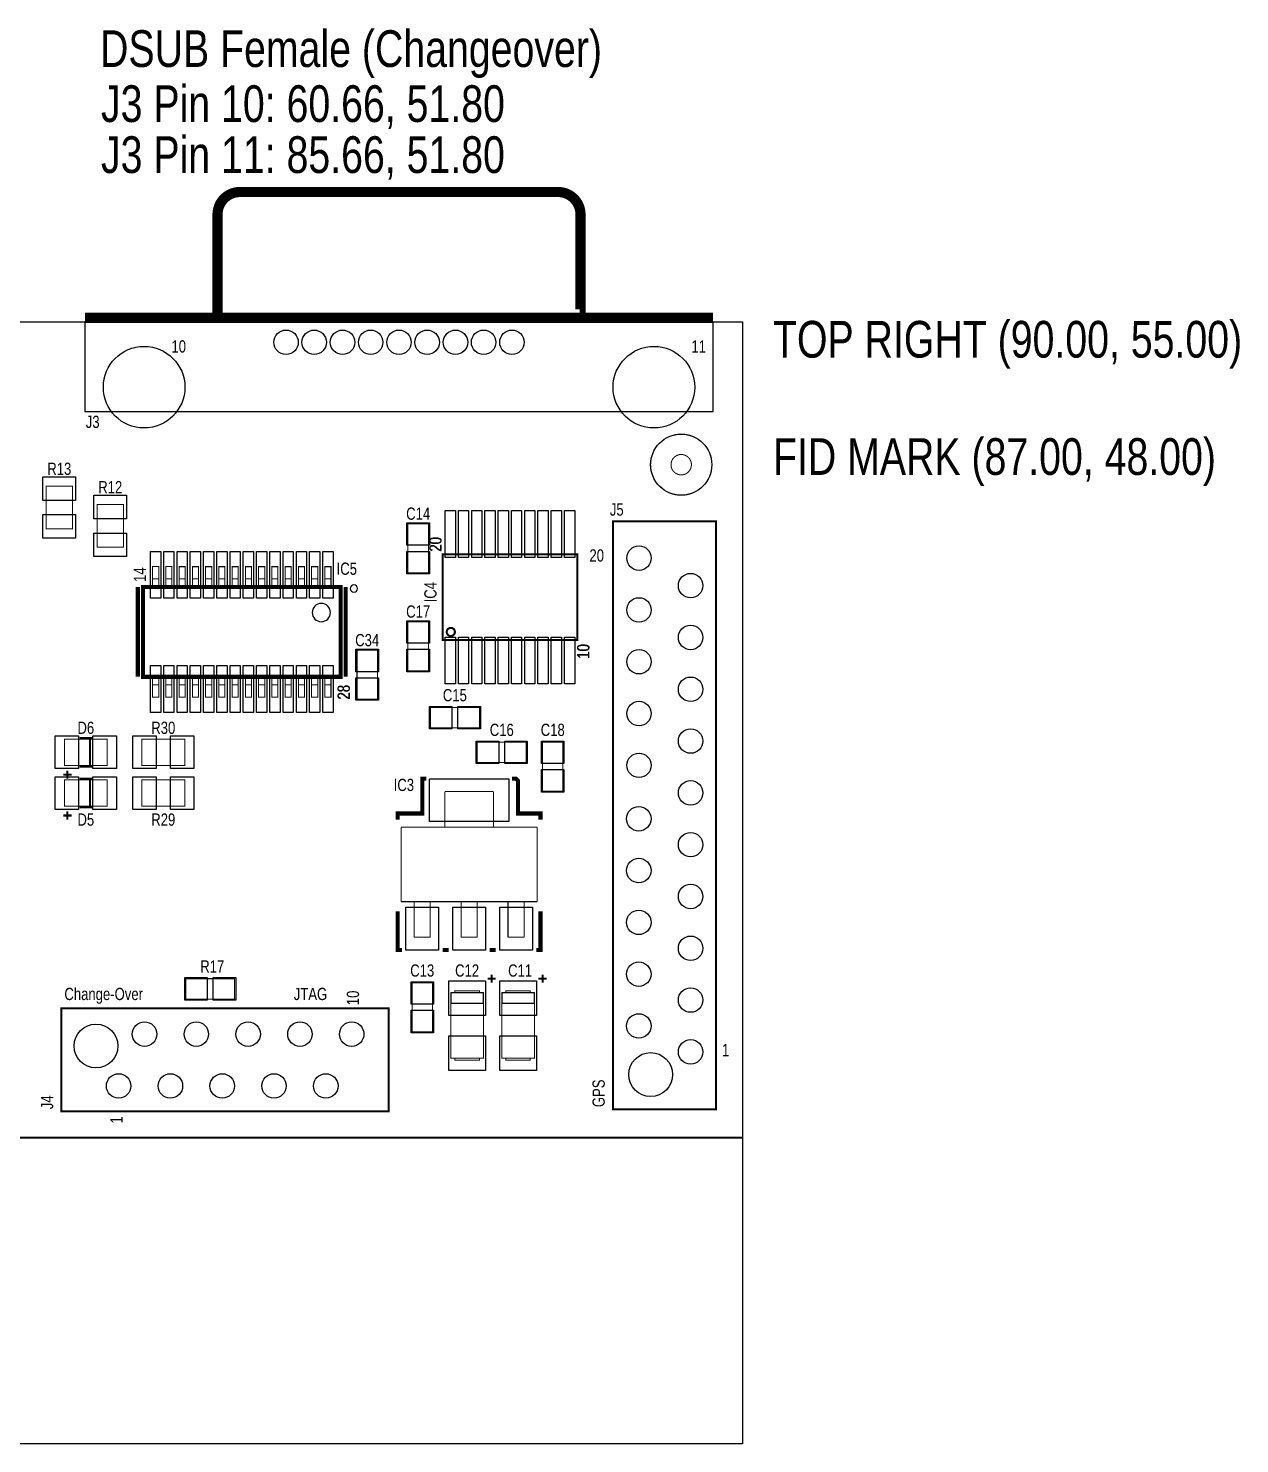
# Model space of a CAD drawing. Extents: x -35 to 114, y -3 to 78.
# Drawn here: x 55 to 114.4, y 0 to 69.4 of the extents above; entities that cross this region are included whole.
import ezdxf
from ezdxf.enums import TextEntityAlignment as Align

# ---------------------------------------------------------------- set-up
doc = ezdxf.new("R2010")
doc.units = 0
for name, color, linetype in [('BOARD_GEOMETRY_ASSEMBLY_NOTES', 4, 'CONTINUOUS'), ('BOARD_GEOMETRY_DIMENSION', 3, 'CONTINUOUS'), ('BOARD_GEOMETRY_OUTLINE', 5, 'CONTINUOUS'), ('BOARD_GEOMETRY_SILKSCREEN_TOP', 2, 'CONTINUOUS'), ('PACKAGE_GEOMETRY_ASSEMBLY_TOP', 10, 'CONTINUOUS'), ('PACKAGE_GEOMETRY_SILKSCREEN_TOP', 9, 'CONTINUOUS'), ('PIN_SOLDERMASK_TOP', 11, 'CONTINUOUS'), ('REF_DES_SILKSCREEN_TOP', 12, 'CONTINUOUS')]:
    doc.layers.add(name, color=color, linetype=linetype)

msp = doc.modelspace()

# ---------------------------------------------------------------- linework, layer by layer
at = {"layer": 'BOARD_GEOMETRY_OUTLINE'}
msp.add_lwpolyline([(0, 0), (0, 55), (90, 55), (90, 0)], close=True, dxfattribs=at)
at = {"layer": 'BOARD_GEOMETRY_SILKSCREEN_TOP', "const_width": 0.1}
for points in [[(57.5, 34.6), (58.1, 34.6)], [(58, 34.6), (58, 33.2)], [(57.5, 33.2), (58.1, 33.2)], [(57.5, 32.6), (58.1, 32.6)], [(58, 32.6), (58, 31.2)], [(57.5, 31.2), (58.1, 31.2)], [(0, 15), (90, 15)]]:
    msp.add_lwpolyline(points, dxfattribs=at)
at = {"layer": 'PACKAGE_GEOMETRY_ASSEMBLY_TOP', "const_width": 0.5}
msp.add_lwpolyline([(64.26, 55.37), (64.26, 60.27, -0.414214), (65.36, 61.37), (80.96, 61.37, -0.414214), (82.06, 60.27), (82.06, 55.37), (82.02, 55.37)], format="xyb", dxfattribs=at)
at = {"layer": 'PACKAGE_GEOMETRY_ASSEMBLY_TOP'}
for points, const_width in [([(57.76, 55.2), (88.56, 55.2)], 0.5), ([(61.3748, 42.4017), (61.0748, 42.4017)], 0.05), ([(62.0248, 42.4017), (61.7248, 42.4017)], 0.05), ([(62.675, 42.4), (62.375, 42.4)], 0.05), ([(63.325, 42.4), (63.025, 42.4)], 0.05), ([(63.975, 42.4), (63.675, 42.4)], 0.05), ([(64.625, 42.4), (64.325, 42.4)], 0.05), ([(65.275, 42.4), (64.975, 42.4)], 0.05), ([(65.925, 42.4), (65.625, 42.4)], 0.05), ([(66.575, 42.4), (66.275, 42.4)], 0.05), ([(67.225, 42.4), (66.925, 42.4)], 0.05), ([(67.875, 42.4), (67.575, 42.4)], 0.05), ([(68.525, 42.4), (68.225, 42.4)], 0.05), ([(69.175, 42.4), (68.875, 42.4)], 0.05), ([(69.825, 42.4), (69.525, 42.4)], 0.05), ([(61.3748, 37.2017), (61.0748, 37.2017)], 0.05), ([(62.0248, 37.2017), (61.7248, 37.2017)], 0.05), ([(62.675, 37.2), (62.375, 37.2)], 0.05), ([(63.325, 37.2), (63.025, 37.2)], 0.05), ([(63.975, 37.2), (63.675, 37.2)], 0.05), ([(64.625, 37.2), (64.325, 37.2)], 0.05), ([(65.275, 37.2), (64.975, 37.2)], 0.05), ([(65.925, 37.2), (65.625, 37.2)], 0.05), ([(66.575, 37.2), (66.275, 37.2)], 0.05), ([(67.225, 37.2), (66.925, 37.2)], 0.05), ([(67.875, 37.2), (67.575, 37.2)], 0.05), ([(68.525, 37.2), (68.225, 37.2)], 0.05), ([(69.175, 37.2), (68.875, 37.2)], 0.05), ([(69.825, 37.2), (69.525, 37.2)], 0.05), ([(56.7, 32.8), (57.1, 32.8)], 0.1), ([(56.9, 33), (56.9, 32.6)], 0.1), ([(75.409, 31.973), (77.79, 31.973)], 0.05), ([(75.409, 30.226), (75.409, 31.973)], 0.05), ([(77.79, 30.226), (77.79, 31.973)], 0.05), ([(56.7, 30.8), (57.1, 30.8)], 0.1), ([(56.9, 31), (56.9, 30.6)], 0.1), ([(73.264, 30.226), (79.936, 30.226)], 0.05), ([(73.264, 26.575), (73.264, 30.226)], 0.05), ([(79.936, 26.575), (79.936, 30.226)], 0.05), ([(73.264, 26.575), (79.936, 26.575)], 0.05), ([(73.899, 24.829), (73.899, 26.575)], 0.05), ([(74.695, 24.829), (74.695, 26.575)], 0.05), ([(76.202, 24.829), (76.202, 26.575)], 0.05), ([(76.996, 24.829), (76.996, 26.575)], 0.05), ([(78.505, 24.829), (78.505, 26.575)], 0.05), ([(79.301, 24.829), (79.301, 26.575)], 0.05), ([(73.899, 24.829), (74.695, 24.829)], 0.05), ([(76.202, 24.829), (76.996, 24.829)], 0.05), ([(78.505, 24.829), (79.301, 24.829)], 0.05), ([(75.9, 22.1), (75.9, 22.2), (77.1, 22.2), (77.1, 22.1)], 0.05), ([(78.4, 22.1), (78.4, 22.2), (79.6, 22.2), (79.6, 22.1)], 0.05), ([(77.1, 18.9), (77.1, 18.8), (75.9, 18.8), (75.9, 18.9)], 0.05), ([(79.6, 18.9), (79.6, 18.8), (78.4, 18.8), (78.4, 18.9)], 0.05)]:
    msp.add_lwpolyline(points, dxfattribs=dict(at, const_width=const_width))
for points in [[(88.56, 50.6), (88.56, 55), (57.76, 55), (57.76, 50.6)], [(75.7, 21.6), (77.3, 21.6), (77.3, 22.1), (75.7, 22.1)], [(78.2, 21.6), (79.8, 21.6), (79.8, 22.1), (78.2, 22.1)]]:
    msp.add_lwpolyline(points, close=True, dxfattribs=at)
for points, const_width in [([(88.5, 48, 1), (85.5, 48, 1)], 0.05), ([(87.5, 48, 1), (86.5, 48, 1)], 0.05), ([(75.9, 39.8, 1), (75.5, 39.8, 1)], 0.1)]:
    msp.add_lwpolyline(points, format="xyb", close=True, dxfattribs=dict(at, const_width=const_width))
for points, const_width in [([(55.85, 46.95), (55.85, 44.85), (57.15, 44.85), (57.15, 46.95)], 0.05), ([(58.35, 46.05), (58.35, 43.95), (59.65, 43.95), (59.65, 46.05)], 0.05), ([(73.6, 45.1), (73.6, 42.7), (74.6, 42.7), (74.6, 45.1)], 0.05), ([(88.7, 16.4), (83.65, 16.4), (83.65, 45.23), (88.7, 45.23)], 0.1), ([(61.3748, 43.0017), (61.0748, 43.0017), (61.0748, 42.0017), (61.3748, 42.0017)], 0.05), ([(62.0248, 43.0017), (61.7248, 43.0017), (61.7248, 42.0017), (62.0248, 42.0017)], 0.05), ([(81.9, 39.4), (75.3, 39.4), (75.3, 43.6), (81.9, 43.6)], 0.1), ([(62.675, 43), (62.375, 43), (62.375, 42), (62.675, 42)], 0.05), ([(63.325, 43), (63.025, 43), (63.025, 42), (63.325, 42)], 0.05), ([(63.975, 43), (63.675, 43), (63.675, 42), (63.975, 42)], 0.05), ([(64.625, 43), (64.325, 43), (64.325, 42), (64.625, 42)], 0.05), ([(65.275, 43), (64.975, 43), (64.975, 42), (65.275, 42)], 0.05), ([(65.925, 43), (65.625, 43), (65.625, 42), (65.925, 42)], 0.05), ([(66.575, 43), (66.275, 43), (66.275, 42), (66.575, 42)], 0.05), ([(67.225, 43), (66.925, 43), (66.925, 42), (67.225, 42)], 0.05), ([(67.875, 43), (67.575, 43), (67.575, 42), (67.875, 42)], 0.05), ([(68.525, 43), (68.225, 43), (68.225, 42), (68.525, 42)], 0.05), ([(69.175, 43), (68.875, 43), (68.875, 42), (69.175, 42)], 0.05), ([(69.825, 43), (69.525, 43), (69.525, 42), (69.825, 42)], 0.05), ([(70.3, 42), (60.6, 42), (60.6, 37.6), (70.3, 37.6)], 0.2), ([(74.6, 37.9), (74.6, 40.3), (73.6, 40.3), (73.6, 37.9)], 0.05), ([(71.1, 38.9), (71.1, 36.5), (72.1, 36.5), (72.1, 38.9)], 0.05), ([(61.3748, 37.6017), (61.0748, 37.6017), (61.0748, 36.6017), (61.3748, 36.6017)], 0.05), ([(62.0248, 37.6017), (61.7248, 37.6017), (61.7248, 36.6017), (62.0248, 36.6017)], 0.05), ([(62.675, 37.6), (62.375, 37.6), (62.375, 36.6), (62.675, 36.6)], 0.05), ([(63.325, 37.6), (63.025, 37.6), (63.025, 36.6), (63.325, 36.6)], 0.05), ([(63.975, 37.6), (63.675, 37.6), (63.675, 36.6), (63.975, 36.6)], 0.05), ([(64.625, 37.6), (64.325, 37.6), (64.325, 36.6), (64.625, 36.6)], 0.05), ([(65.275, 37.6), (64.975, 37.6), (64.975, 36.6), (65.275, 36.6)], 0.05), ([(65.925, 37.6), (65.625, 37.6), (65.625, 36.6), (65.925, 36.6)], 0.05), ([(66.575, 37.6), (66.275, 37.6), (66.275, 36.6), (66.575, 36.6)], 0.05), ([(67.225, 37.6), (66.925, 37.6), (66.925, 36.6), (67.225, 36.6)], 0.05), ([(67.875, 37.6), (67.575, 37.6), (67.575, 36.6), (67.875, 36.6)], 0.05), ([(68.525, 37.6), (68.225, 37.6), (68.225, 36.6), (68.525, 36.6)], 0.05), ([(69.175, 37.6), (68.875, 37.6), (68.875, 36.6), (69.175, 36.6)], 0.05), ([(69.825, 37.6), (69.525, 37.6), (69.525, 36.6), (69.825, 36.6)], 0.05), ([(74.7, 35.1), (77.1, 35.1), (77.1, 36.1), (74.7, 36.1)], 0.05), ([(56.75, 33.25), (58.85, 33.25), (58.85, 34.55), (56.75, 34.55)], 0.05), ([(60.55, 33.25), (62.65, 33.25), (62.65, 34.55), (60.55, 34.55)], 0.05), ([(79.4, 34.4), (77, 34.4), (77, 33.4), (79.4, 33.4)], 0.05), ([(81.2, 32), (81.2, 34.4), (80.2, 34.4), (80.2, 32)], 0.05), ([(56.75, 31.25), (58.85, 31.25), (58.85, 32.55), (56.75, 32.55)], 0.05), ([(60.55, 31.25), (62.65, 31.25), (62.65, 32.55), (60.55, 32.55)], 0.05), ([(62.7, 21.8), (65.1, 21.8), (65.1, 22.8), (62.7, 22.8)], 0.05), ([(74.8, 20.2), (74.8, 22.6), (73.8, 22.6), (73.8, 20.2)], 0.05), ([(75.7, 22.1), (75.7, 18.9), (77.3, 18.9), (77.3, 22.1)], 0.05), ([(78.2, 22.1), (78.2, 18.9), (79.8, 18.9), (79.8, 22.1)], 0.05), ([(56.6, 16.3), (56.6, 21.35), (72.65, 21.35), (72.65, 16.3)], 0.1)]:
    msp.add_lwpolyline(points, close=True, dxfattribs=dict(at, const_width=const_width))
msp.add_lwpolyline([(69.7972, 40.75, 1), (68.9028, 40.75, 1)], format="xyb", close=True, dxfattribs=at)
at = {"layer": 'PACKAGE_GEOMETRY_SILKSCREEN_TOP'}
msp.add_lwpolyline([(88.56, 50.6), (88.56, 55), (57.76, 55), (57.76, 50.6)], close=True, dxfattribs=at)
at = {"layer": 'PACKAGE_GEOMETRY_SILKSCREEN_TOP', "const_width": 0.1}
for points in [[(88.7, 16.4), (83.65, 16.4), (83.65, 45.23), (88.7, 45.23)], [(81.9, 39.4), (75.3, 39.4), (75.3, 43.6), (81.9, 43.6)], [(56.6, 16.3), (56.6, 21.35), (72.65, 21.35), (72.65, 16.3)]]:
    msp.add_lwpolyline(points, close=True, dxfattribs=at)
at = {"layer": 'PACKAGE_GEOMETRY_SILKSCREEN_TOP'}
for points, const_width in [([(60.35, 42), (60.35, 37.6)], 0.2), ([(70.55, 42), (70.55, 37.6)], 0.2), ([(56.7, 32.8), (57.1, 32.8)], 0.1), ([(56.9, 32.6), (56.9, 33)], 0.1), ([(73.1, 30.6), (73.1, 30.9), (74.3, 30.9), (74.3, 32.6), (74.5, 32.6)], 0.2), ([(78.7, 32.6), (78.9, 32.6), (79, 32.5), (79, 30.9), (80.1, 30.9), (80.1, 30.6)], 0.2), ([(56.7, 30.8), (57.1, 30.8)], 0.1), ([(56.9, 30.6), (56.9, 31)], 0.1), ([(73.1, 26.1), (73.1, 24.2), (73.3, 24.2)], 0.2), ([(79.9, 24.2), (80.1, 24.2), (80.1, 26.1)], 0.2), ([(75.3, 24.2), (75.6, 24.2)], 0.2), ([(77.6, 24.2), (77.9, 24.2)], 0.2), ([(77.7, 23), (77.7, 22.6)], 0.1), ([(80.2, 23), (80.2, 22.6)], 0.1), ([(77.5, 22.8), (77.9, 22.8)], 0.1), ([(80, 22.8), (80.4, 22.8)], 0.1)]:
    msp.add_lwpolyline(points, dxfattribs=dict(at, const_width=const_width))
msp.add_lwpolyline([(71.1303, 41.9252, 1), (70.7697, 41.9252, 1)], format="xyb", close=True, dxfattribs=at)
at = {"layer": 'PACKAGE_GEOMETRY_SILKSCREEN_TOP', "const_width": 0.1}
msp.add_lwpolyline([(75.9, 39.8, 1), (75.5, 39.8, 1)], format="xyb", close=True, dxfattribs=at)
at = {"layer": 'PIN_SOLDERMASK_TOP'}
for points in [[(57.3, 46.25), (55.7, 46.25), (55.7, 47.4), (57.3, 47.4)], [(59.8, 45.35), (58.2, 45.35), (58.2, 46.5), (59.8, 46.5)], [(57.3, 44.4), (55.7, 44.4), (55.7, 45.55), (57.3, 45.55)], [(73.55, 44.05), (73.55, 45.15), (74.65, 45.15), (74.65, 44.05)], [(75.925, 45.75), (75.925, 43.45), (75.425, 43.45), (75.425, 45.75)], [(76.575, 45.75), (76.575, 43.45), (76.075, 43.45), (76.075, 45.75)], [(77.225, 45.75), (77.225, 43.45), (76.725, 43.45), (76.725, 45.75)], [(77.875, 45.75), (77.875, 43.45), (77.375, 43.45), (77.375, 45.75)], [(78.525, 45.75), (78.525, 43.45), (78.025, 43.45), (78.025, 45.75)], [(79.175, 45.75), (79.175, 43.45), (78.675, 43.45), (78.675, 45.75)], [(79.825, 45.75), (79.825, 43.45), (79.325, 43.45), (79.325, 45.75)], [(80.475, 45.75), (80.475, 43.45), (79.975, 43.45), (79.975, 45.75)], [(81.125, 45.75), (81.125, 43.45), (80.625, 43.45), (80.625, 45.75)], [(81.775, 45.75), (81.775, 43.45), (81.275, 43.45), (81.275, 45.75)], [(59.8, 43.5), (58.2, 43.5), (58.2, 44.65), (59.8, 44.65)], [(61.475, 43.75), (61.475, 41.45), (60.975, 41.45), (60.975, 43.75)], [(62.125, 43.75), (62.125, 41.45), (61.625, 41.45), (61.625, 43.75)], [(62.775, 43.75), (62.775, 41.45), (62.275, 41.45), (62.275, 43.75)], [(63.425, 43.75), (63.425, 41.45), (62.925, 41.45), (62.925, 43.75)], [(64.075, 43.75), (64.075, 41.45), (63.575, 41.45), (63.575, 43.75)], [(64.725, 43.75), (64.725, 41.45), (64.225, 41.45), (64.225, 43.75)], [(65.375, 43.75), (65.375, 41.45), (64.875, 41.45), (64.875, 43.75)], [(66.025, 43.75), (66.025, 41.45), (65.525, 41.45), (65.525, 43.75)], [(66.675, 43.75), (66.675, 41.45), (66.175, 41.45), (66.175, 43.75)], [(67.325, 43.75), (67.325, 41.45), (66.825, 41.45), (66.825, 43.75)], [(67.975, 43.75), (67.975, 41.45), (67.475, 41.45), (67.475, 43.75)], [(68.625, 43.75), (68.625, 41.45), (68.125, 41.45), (68.125, 43.75)], [(69.275, 43.75), (69.275, 41.45), (68.775, 41.45), (68.775, 43.75)], [(69.925, 43.75), (69.925, 41.45), (69.425, 41.45), (69.425, 43.75)], [(73.55, 42.65), (73.55, 43.75), (74.65, 43.75), (74.65, 42.65)], [(74.65, 40.35), (74.65, 39.25), (73.55, 39.25), (73.55, 40.35)], [(71.05, 37.85), (71.05, 38.95), (72.15, 38.95), (72.15, 37.85)], [(74.65, 38.95), (74.65, 37.85), (73.55, 37.85), (73.55, 38.95)], [(75.925, 39.55), (75.925, 37.25), (75.425, 37.25), (75.425, 39.55)], [(76.575, 39.55), (76.575, 37.25), (76.075, 37.25), (76.075, 39.55)], [(77.225, 39.55), (77.225, 37.25), (76.725, 37.25), (76.725, 39.55)], [(77.875, 39.55), (77.875, 37.25), (77.375, 37.25), (77.375, 39.55)], [(78.525, 39.55), (78.525, 37.25), (78.025, 37.25), (78.025, 39.55)], [(79.175, 39.55), (79.175, 37.25), (78.675, 37.25), (78.675, 39.55)], [(79.825, 39.55), (79.825, 37.25), (79.325, 37.25), (79.325, 39.55)], [(80.475, 39.55), (80.475, 37.25), (79.975, 37.25), (79.975, 39.55)], [(81.125, 39.55), (81.125, 37.25), (80.625, 37.25), (80.625, 39.55)], [(81.775, 39.55), (81.775, 37.25), (81.275, 37.25), (81.275, 39.55)], [(61.475, 38.15), (61.475, 35.85), (60.975, 35.85), (60.975, 38.15)], [(62.125, 38.15), (62.125, 35.85), (61.625, 35.85), (61.625, 38.15)], [(62.775, 38.15), (62.775, 35.85), (62.275, 35.85), (62.275, 38.15)], [(63.425, 38.15), (63.425, 35.85), (62.925, 35.85), (62.925, 38.15)], [(64.075, 38.15), (64.075, 35.85), (63.575, 35.85), (63.575, 38.15)], [(64.725, 38.15), (64.725, 35.85), (64.225, 35.85), (64.225, 38.15)], [(65.375, 38.15), (65.375, 35.85), (64.875, 35.85), (64.875, 38.15)], [(66.025, 38.15), (66.025, 35.85), (65.525, 35.85), (65.525, 38.15)], [(66.675, 38.15), (66.675, 35.85), (66.175, 35.85), (66.175, 38.15)], [(67.325, 38.15), (67.325, 35.85), (66.825, 35.85), (66.825, 38.15)], [(67.975, 38.15), (67.975, 35.85), (67.475, 35.85), (67.475, 38.15)], [(68.625, 38.15), (68.625, 35.85), (68.125, 35.85), (68.125, 38.15)], [(69.275, 38.15), (69.275, 35.85), (68.775, 35.85), (68.775, 38.15)], [(69.925, 38.15), (69.925, 35.85), (69.425, 35.85), (69.425, 38.15)], [(71.05, 36.45), (71.05, 37.55), (72.15, 37.55), (72.15, 36.45)], [(75.75, 35.05), (74.65, 35.05), (74.65, 36.15), (75.75, 36.15)], [(77.15, 35.05), (76.05, 35.05), (76.05, 36.15), (77.15, 36.15)], [(57.45, 34.7), (57.45, 33.1), (56.3, 33.1), (56.3, 34.7)], [(59.3, 34.7), (59.3, 33.1), (58.15, 33.1), (58.15, 34.7)], [(61.25, 34.7), (61.25, 33.1), (60.1, 33.1), (60.1, 34.7)], [(63.1, 34.7), (63.1, 33.1), (61.95, 33.1), (61.95, 34.7)], [(76.95, 34.45), (78.05, 34.45), (78.05, 33.35), (76.95, 33.35)], [(78.35, 34.45), (79.45, 34.45), (79.45, 33.35), (78.35, 33.35)], [(81.25, 34.45), (81.25, 33.35), (80.15, 33.35), (80.15, 34.45)], [(57.45, 32.7), (57.45, 31.1), (56.3, 31.1), (56.3, 32.7)], [(59.3, 32.7), (59.3, 31.1), (58.15, 31.1), (58.15, 32.7)], [(61.25, 32.7), (61.25, 31.1), (60.1, 31.1), (60.1, 32.7)], [(63.1, 32.7), (63.1, 31.1), (61.95, 31.1), (61.95, 32.7)], [(81.25, 33.05), (81.25, 31.95), (80.15, 31.95), (80.15, 33.05)], [(74.65, 32.6), (78.55, 32.6), (78.55, 30.5), (74.65, 30.5)], [(73.489, 24.2), (73.489, 26.3), (75.089, 26.3), (75.089, 24.2)], [(75.8, 24.2), (75.8, 26.3), (77.4, 26.3), (77.4, 24.2)], [(78.111, 24.2), (78.111, 26.3), (79.711, 26.3), (79.711, 24.2)], [(63.75, 21.75), (62.65, 21.75), (62.65, 22.85), (63.75, 22.85)], [(65.15, 21.75), (64.05, 21.75), (64.05, 22.85), (65.15, 22.85)], [(74.85, 22.65), (74.85, 21.55), (73.75, 21.55), (73.75, 22.65)], [(77.4, 21), (75.6, 21), (75.6, 22.7), (77.4, 22.7)], [(79.9, 21), (78.1, 21), (78.1, 22.7), (79.9, 22.7)], [(74.85, 21.25), (74.85, 20.15), (73.75, 20.15), (73.75, 21.25)], [(77.4, 18.3), (75.6, 18.3), (75.6, 20), (77.4, 20)], [(79.9, 18.3), (78.1, 18.3), (78.1, 20), (79.9, 20)]]:
    msp.add_lwpolyline(points, close=True, dxfattribs=at)
for centre, radius in [((67.62, 54), 0.6), ((69, 54), 0.6), ((70.39, 54), 0.6), ((71.77, 54), 0.6), ((73.16, 54), 0.6), ((74.54, 54), 0.6), ((75.93, 54), 0.6), ((77.31, 54), 0.6), ((78.7, 54), 0.6), ((60.66, 51.8), 2), ((85.66, 51.8), 2), ((65.21, 51.8), 0), ((81.11, 51.8), 0), ((87, 48), 1.5), ((84.93, 43.42), 0.6), ((87.46, 42.07), 0.6), ((84.93, 40.88), 0.6), ((87.46, 39.53), 0.6), ((84.93, 38.34), 0.6), ((87.46, 36.99), 0.6), ((84.93, 35.8), 0.6), ((87.46, 34.45), 0.6), ((84.93, 33.26), 0.6), ((87.46, 31.91), 0.6), ((84.92, 30.64), 0.6), ((87.46, 29.37), 0.6), ((84.92, 28.1), 0.6), ((87.46, 26.83), 0.6), ((84.92, 25.56), 0.6), ((87.46, 24.29), 0.6), ((84.92, 23.02), 0.6), ((87.46, 21.75), 0.6), ((84.92, 20.48), 0.6), ((58.3, 19.5), 1.075), ((60.68, 20.08), 0.6), ((63.22, 20.08), 0.6), ((65.76, 20.08), 0.6), ((68.3, 20.08), 0.6), ((70.84, 20.08), 0.6), ((87.46, 19.21), 0.6), ((85.5, 18.1), 1.075), ((59.41, 17.54), 0.6), ((61.95, 17.54), 0.6), ((64.49, 17.54), 0.6), ((67.03, 17.54), 0.6), ((69.57, 17.54), 0.6)]:
    msp.add_circle(centre, radius, dxfattribs=at)

# ---------------------------------------------------------------- texts
at = {"layer": 'BOARD_GEOMETRY_ASSEMBLY_NOTES', "width": 0.8}
msp.add_text('FID MARK (87.00, 48.00)', height=1.8, dxfattribs=at).set_placement((91.5, 47.5))
at = {"layer": 'BOARD_GEOMETRY_DIMENSION', "width": 0.8}
for s, height, p in [('DSUB Female (Changeover)', 1.8, (58.5, 67.5)), ('J3 Pin 10: 60.66, 51.80', 1.8, (58.5461, 64.8017)), ('J3 Pin 11: 85.66, 51.80', 1.8, (58.5461, 62.3017)), ('TOP RIGHT (90.00, 55.00)', 1.8, (91.5, 53.25)), ('10', 0.6, (62, 53.5)), ('11', 0.6, (87.5, 53.5))]:
    msp.add_text(s, height=height, dxfattribs=at).set_placement(p)
at = {"layer": 'PACKAGE_GEOMETRY_ASSEMBLY_TOP', "width": 0.8}
for s, p in [('20', (75.25, 43.75)), ('14', (60.75, 42.25)), ('10', (82.5, 38.5)), ('28', (70.75, 36.5))]:
    msp.add_text(s, height=0.6, rotation=90, dxfattribs=at).set_placement(p)
at = {"layer": 'PACKAGE_GEOMETRY_SILKSCREEN_TOP', "width": 0.8}
for s, p in [('20', (75.2429, 43.7262)), ('14', (60.75, 42.25)), ('10', (82.4929, 38.4762)), ('28', (70.7429, 36.4762)), ('10', (71.2, 21.5)), ('GPS', (83.25, 16.5)), ('1', (59.6, 15.7))]:
    msp.add_text(s, height=0.6, rotation=90, dxfattribs=at).set_placement(p)
for s, p in [('20', (82.5, 43.25)), ('Change-Over', (56.75, 21.75)), ('JTAG', (68, 21.75)), ('1', (89, 19))]:
    msp.add_text(s, height=0.6, dxfattribs=at).set_placement(p)
at = {"layer": 'REF_DES_SILKSCREEN_TOP', "width": 0.8}
for s, p in [('J3', (57.8, 49.8)), ('J5', (83.5, 45.5)), ('IC5', (70.1, 42.6))]:
    msp.add_text(s, height=0.6, dxfattribs=at).set_placement(p)
for s, p in [('R13', (56.5, 47.5)), ('R12', (59, 46.6)), ('C14', (74.1, 45.3)), ('C17', (74.1, 40.5)), ('C34', (71.6, 39.1)), ('C15', (75.9, 36.4)), ('D6', (57.8, 34.8)), ('R30', (61.6, 34.8)), ('C16', (78.2, 34.7)), ('C18', (80.7, 34.7)), ('IC3', (73.4, 32)), ('D5', (57.8, 30.3)), ('R29', (61.6, 30.3)), ('R17', (64, 23.1)), ('C13', (74.3, 22.9)), ('C12', (76.5, 22.9)), ('C11', (79.1, 22.9))]:
    msp.add_text(s, height=0.6, dxfattribs=at).set_placement(p, align=Align.CENTER)
for s, p in [('IC4', (75, 41.25)), ('J4', (56.2, 16.4))]:
    msp.add_text(s, height=0.6, rotation=90, dxfattribs=at).set_placement(p)

doc.saveas('drawing.dxf')
